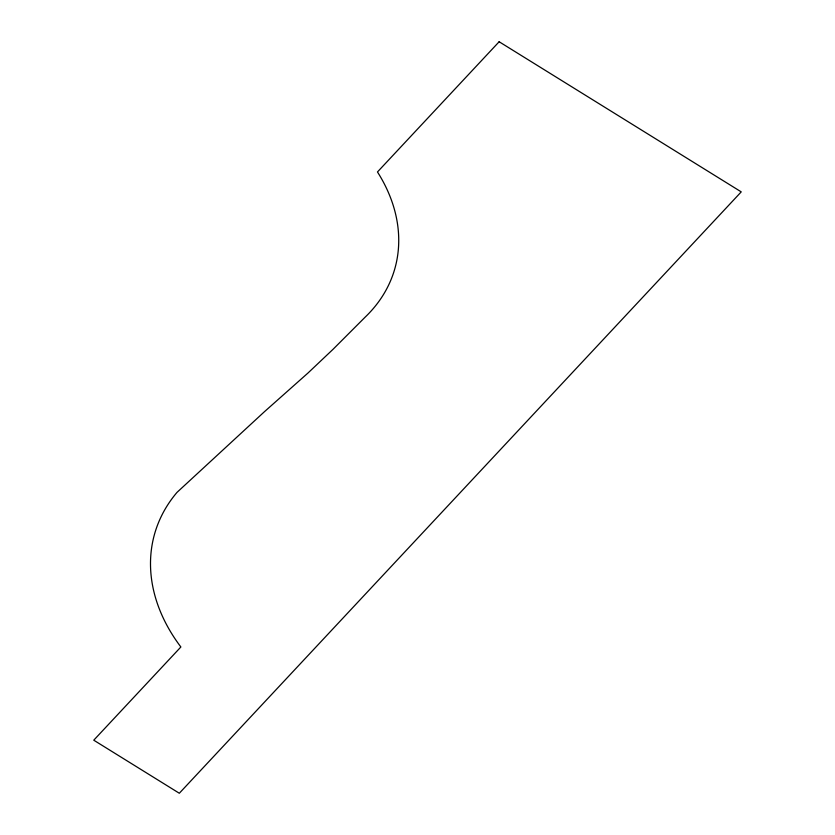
<?xml version="1.0" encoding="UTF-8"?>
<svg xmlns="http://www.w3.org/2000/svg" width="835" height="835" viewBox="0 0 835 835"><rect width="100%" height="100%" fill="white"/><g stroke="black" fill="none" stroke-linecap="round" stroke-linejoin="round"><path stroke-width="1.25" d="M499.142 41.75L377.472 171.958A185.84 137.671 16.4 0 1 365.26 317.039L332.967 349.374L307.917 373.078L264.632 411.53L176.999 492.389A194.774 144.288 16.4 0 0 180.871 646.979L93.76 740.196L179.316 793.25L741.24 191.873L499.142 41.75"/></g></svg>
